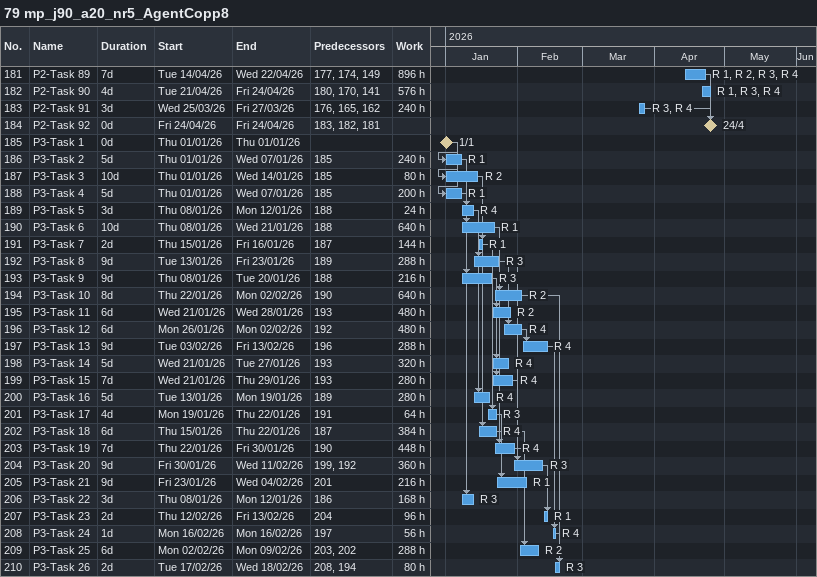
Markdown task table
79 mp_j90_a20_nr5_AgentCopp8

| ID | Task | Duration | Start | Finish | Predecessors | Resources | Work (h) |
|---|---|---|---|---|---|---|---|
| 181 | P2-Task 89 | 7d | 2026-04-14 | 2026-04-22 | 177, 174, 149 | R 1, R 2, R 3, R 4 | 896 |
| 182 | P2-Task 90 | 4d | 2026-04-21 | 2026-04-24 | 180, 170, 141 | R 1, R 3, R 4 | 576 |
| 183 | P2-Task 91 | 3d | 2026-03-25 | 2026-03-27 | 176, 165, 162 | R 3, R 4 | 240 |
| 184 | P2-Task 92 | 0d | 2026-04-24 | 2026-04-24 | 183, 182, 181 |  |  |
| 185 | P3-Task 1 | 0d | 2026-01-01 | 2026-01-01 |  |  |  |
| 186 | P3-Task 2 | 5d | 2026-01-01 | 2026-01-07 | 185 | R 1 | 240 |
| 187 | P3-Task 3 | 10d | 2026-01-01 | 2026-01-14 | 185 | R 2 | 80 |
| 188 | P3-Task 4 | 5d | 2026-01-01 | 2026-01-07 | 185 | R 1 | 200 |
| 189 | P3-Task 5 | 3d | 2026-01-08 | 2026-01-12 | 188 | R 4 | 24 |
| 190 | P3-Task 6 | 10d | 2026-01-08 | 2026-01-21 | 188 | R 1 | 640 |
| 191 | P3-Task 7 | 2d | 2026-01-15 | 2026-01-16 | 187 | R 1 | 144 |
| 192 | P3-Task 8 | 9d | 2026-01-13 | 2026-01-23 | 189 | R 3 | 288 |
| 193 | P3-Task 9 | 9d | 2026-01-08 | 2026-01-20 | 188 | R 3 | 216 |
| 194 | P3-Task 10 | 8d | 2026-01-22 | 2026-02-02 | 190 | R 2 | 640 |
| 195 | P3-Task 11 | 6d | 2026-01-21 | 2026-01-28 | 193 | R 2 | 480 |
| 196 | P3-Task 12 | 6d | 2026-01-26 | 2026-02-02 | 192 | R 4 | 480 |
| 197 | P3-Task 13 | 9d | 2026-02-03 | 2026-02-13 | 196 | R 4 | 288 |
| 198 | P3-Task 14 | 5d | 2026-01-21 | 2026-01-27 | 193 | R 4 | 320 |
| 199 | P3-Task 15 | 7d | 2026-01-21 | 2026-01-29 | 193 | R 4 | 280 |
| 200 | P3-Task 16 | 5d | 2026-01-13 | 2026-01-19 | 189 | R 4 | 280 |
| 201 | P3-Task 17 | 4d | 2026-01-19 | 2026-01-22 | 191 | R 3 | 64 |
| 202 | P3-Task 18 | 6d | 2026-01-15 | 2026-01-22 | 187 | R 4 | 384 |
| 203 | P3-Task 19 | 7d | 2026-01-22 | 2026-01-30 | 190 | R 4 | 448 |
| 204 | P3-Task 20 | 9d | 2026-01-30 | 2026-02-11 | 199, 192 | R 3 | 360 |
| 205 | P3-Task 21 | 9d | 2026-01-23 | 2026-02-04 | 201 | R 1 | 216 |
| 206 | P3-Task 22 | 3d | 2026-01-08 | 2026-01-12 | 186 | R 3 | 168 |
| 207 | P3-Task 23 | 2d | 2026-02-12 | 2026-02-13 | 204 | R 1 | 96 |
| 208 | P3-Task 24 | 1d | 2026-02-16 | 2026-02-16 | 197 | R 4 | 56 |
| 209 | P3-Task 25 | 6d | 2026-02-02 | 2026-02-09 | 203, 202 | R 2 | 288 |
| 210 | P3-Task 26 | 2d | 2026-02-17 | 2026-02-18 | 208, 194 | R 3 | 80 |
